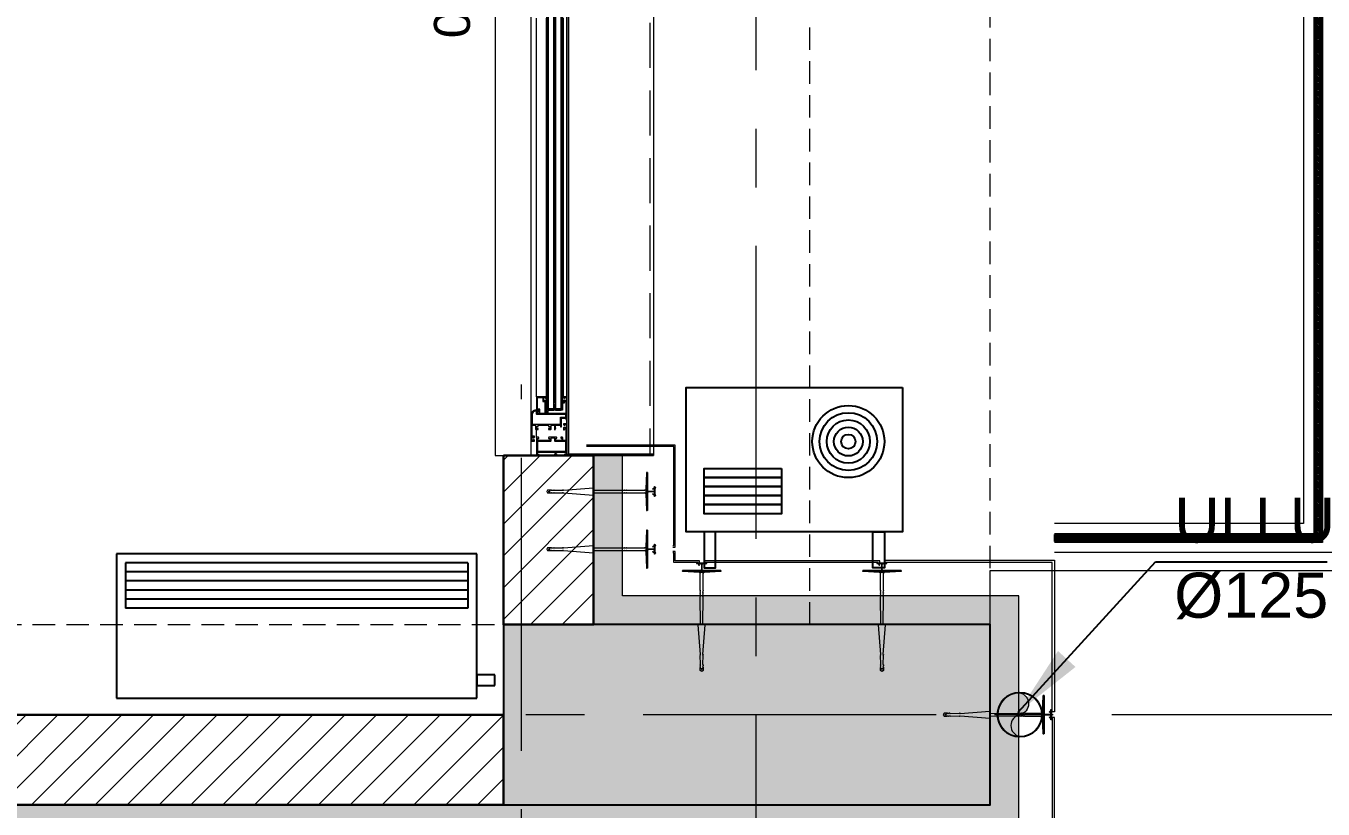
# Model space of a CAD drawing. Header units: centimetres. Extents: x 92587 to 105438, y -55119 to -48334.
# Drawn here: x 95311.6 to 95671.5, y -52038.5 to -51821.3 of the extents above; entities that cross this region are included whole.
import ezdxf

# ---------------------------------------------------------------- set-up
doc = ezdxf.new("R2010")
doc.units = ezdxf.units.CM
doc.header["$LTSCALE"] = 50
doc.header["$MEASUREMENT"] = 0
for name, pattern in [('AUSGEZOGEN', [0]), ('AXES', [2, 1.25, -0.25, 0.25, -0.25]), ('CACHE', [0.375, 0.25, -0.125]), ('CONTINU', [0]), ('CORNER', [20, 0, -20])]:
    doc.linetypes.add(name, pattern=pattern)
doc.layers.get('0').update_dxf_attribs({"color": 8})
for name, color, linetype, lineweight in [('ACITOP', 214, 'Continuous', 18), ('BETON CACHE', 4, 'CACHE', 5), ('CONSOLE ISOL.', 214, 'Continuous', 15), ('ISOLATION', 252, 'Continuous', 0), ('MACONNERIE COUPE', 7, 'Continuous', 30), ('MACONNERIE HACHURE', 253, 'Continuous', 13), ('WD_Corner', 154, 'Continuous', 5), ('WD_Dowel', 154, 'Continuous', 5), ('WD_Text_Legende', 154, 'AUSGEZOGEN', 5), ('WINDOWS', 21, 'Continuous', 5)]:
    doc.layers.add(name, color=color, linetype=linetype, lineweight=lineweight)
for name, color, linetype in [('AXES', 10, 'AXES'), ('BETON COUPE', 3, 'CONTINU'), ('BETON TRAME', 252, 'Continuous'), ('BORD', 5, 'Continuous'), ('klima', 195, 'Continuous'), ('TEXTE', 7, 'Continuous')]:
    doc.layers.add(name, color=color, linetype=linetype)
doc.layers.add('HYPALON', color=7, linetype='Continuous', true_color=0xffaa00)
doc.layers.add('WD_Assist1', color=6, linetype='CORNER', lineweight=0, plot=False)
doc.styles.add('GENERATED_STYLE_1', font='arial.ttf')
doc.styles.add('RS_TEXT_1.50', font='arial.ttf', dxfattribs={"height": 12.5})
doc.dimstyles.new('ISO-25', dxfattribs={"dimtxt": 2.5, "dimasz": 2.5, "dimexe": 1.25, "dimexo": 0.625, "dimtad": 1, "dimtxsty": 'Standard', "dimcen": 2.5, "dimadec": 0, "dimazin": 0, "dimtfac": 1, "dimtmove": 0, "dimatfit": 3, "dimfxl": 1, "dimarcsym": 0})

# ---------------------------------------------------------------- blocks, each defined once
blk = doc.blocks.new('A$C1cd8c289')
at = {"layer": 'AXES', "lineweight": 5, "ltscale": 1.3}
for p, q in [((805, 1580), (805, -1344.97)), ((740, -4150), (740, -1058.41)), ((3195, -1150), (-1985, -1150))]:
    blk.add_line(p, q, dxfattribs=at)
blk = doc.blocks.new('DRITARE POS 1')
at = {"layer": 'WINDOWS'}
h = blk.add_hatch(dxfattribs=at)
h.set_pattern_fill('ANSI31', color=140, scale=2.5, angle=450)
h.set_pattern_definition([(135, (-46708.9128, -43897.46996), (-0.2209708691, -0.2209708691), [])])
h.paths.add_polyline_path([(-8.71, -124.96), (-8.71, -12.58), (-8.31, -12.58), (-8.31, -124.96)])
h.paths.add_polyline_path([(-6.71, -124.96), (-6.71, -12.58), (-6.31, -12.58), (-6.31, -124.96)])
h.paths.add_polyline_path([(-4.71, -124.96), (-4.71, -12.58), (-4.31, -12.58), (-4.31, -124.96)])
at = {"layer": 'WINDOWS', "transparency": 33554559}
h = blk.add_hatch(dxfattribs=at)
h.set_pattern_fill('ANSI31', color=140, angle=450)
h.set_pattern_definition([(135, (-46708.90849, -43880.46996), (-0.08838834765, -0.08838834765), [])])
h.paths.add_polyline_path([(-6.71, -12.58), (-8.31, -12.58), (-8.31, -12.98), (-6.71, -12.98)])
h.paths.add_polyline_path([(-4.71, -12.58), (-6.31, -12.58), (-6.31, -12.98), (-4.71, -12.98)])
h.paths.add_polyline_path([(-6.71, -124.56), (-8.31, -124.56), (-8.31, -124.96), (-6.71, -124.96)])
h.paths.add_polyline_path([(-4.71, -124.56), (-6.31, -124.56), (-6.31, -124.96), (-4.71, -124.96)])
h = blk.add_hatch(dxfattribs=at)
h.set_pattern_fill('ANSI31', color=256, angle=450)
h.set_pattern_definition([(135, (-46708.71279, -43842.46996), (-0.08838834765, -0.08838834765), [])])
h.paths.add_polyline_path([(-1.74, -12.58), (-1.74, -12.64), (-2.09, -12.64, -0.414214), (-2.15, -12.58), (-2.15, -12.21, -0.247394), (-2.13, -12.16, 1.657435), (-2.37, -12.03), (-2.37, -12.77, 0.414214), (-2.28, -12.86), (-1.81, -12.86, -0.414214), (-1.72, -12.95), (-1.72, -16, -0.414214), (-1.81, -16.09), (-3.16, -16.09, -0.414214), (-3.22, -16.03), (-3.22, -15.03, 0.414214), (-3.31, -14.93), (-3.76, -14.93, -0.414214), (-3.82, -14.88), (-3.82, -11.74, 0.737396), (-3.99, -11.69), (-4.23, -12.04, 0.603122), (-4.15, -12.19), (-4.08, -12.19, -0.414214), (-4.02, -12.25), (-4.02, -14.93), (-4.06, -14.93, 0.414214), (-4.12, -14.99), (-4.12, -15.19, 0.250765), (-4.09, -15.24), (-3.92, -15.37, 0.599022), (-3.84, -15.33), (-3.84, -15.25, -0.414214), (-3.78, -15.19), (-3.52, -15.19, -0.414214), (-3.46, -15.25), (-3.46, -16, -0.414214), (-3.52, -16.05), (-3.78, -16.05, -0.414214), (-3.84, -16), (-3.84, -15.92, 0.599022), (-3.92, -15.88), (-4.09, -16.01, 0.250765), (-4.12, -16.05), (-4.12, -16.26, 0.414214), (-4.06, -16.31), (-1.55, -16.31, 0.414214), (-1.5, -16.26), (-1.5, -12.64), (-1.5, -12.58)])
at = {"layer": 'WINDOWS', "color": 165, "linetype": 'CACHE'}
blk.add_line((-32.9, -270), (-32.9, 0), dxfattribs=at)
at = {"layer": 'WINDOWS'}
for p, q in [((-1.5, -4.97), (-1.5, -7.22)), ((-9.9, -8.75), (-9.9, -10.08)), ((-0.01, -11.48), (0, -126.13)), ((-9.89, -16.28), (-9.89, -121.28)), ((-9, -16.26), (-9, -121.28)), ((-4.11, -121.28), (-4.12, -16.26)), ((-1.5, -16.26), (-1.49, -121.28))]:
    blk.add_line(p, q, dxfattribs=at)
at = {"layer": 'WINDOWS', "color": 165}
for points in [[(-9.9, 0), (-9.9, -270), (-33.9, -270), (-33.9, 0)], [(-9.9, 0), (-33.9, 0), (-33.9, -0.4), (-10.3, -0.4)], [(-10.3, -269.6), (-10.3, -0.4), (-9.9, 0), (-9.9, -270)], [(0, 0), (0, -270), (10, -270), (10, 0)]]:
    blk.add_lwpolyline(points, close=True, dxfattribs=at)
at = {"layer": 'WINDOWS'}
for points in [[(-7.08, -5), (-7.02, -5.06, 0.198912), (-6.98, -5.08), (-4.97, -5.08, 0.198912), (-4.93, -5.06), (-4.78, -4.91, 0.198912), (-4.76, -4.87), (-4.76, -4.8, 0.414214), (-4.82, -4.74), (-5.01, -4.74, -0.340481), (-5.14, -4.65), (-5.14, -4.24, -0.414214), (-5.04, -4.14), (-1.87, -4.14, -0.414214), (-1.78, -4.24), (-1.78, -4.65, -0.414214), (-1.87, -4.74), (-2.09, -4.74, 0.414214), (-2.15, -4.8), (-2.15, -4.87, 0.198912), (-2.13, -4.91), (-1.98, -5.06, 0.198912), (-1.94, -5.08), (-1.55, -5.08, 0.414214), (-1.5, -5.02), (-1.5, -0.06, 0.414214), (-1.55, 0), (-2.13, 0, 0.322823), (-2.19, -0.04), (-2.24, -0.21, 0.511918), (-2.19, -0.28), (-1.87, -0.28, -0.414214), (-1.78, -0.37), (-1.78, -0.84, -0.414214), (-1.87, -0.93), (-6.57, -0.93, -0.414214), (-6.67, -0.84), (-6.67, -0.37, -0.414214), (-6.57, -0.28), (-6.44, -0.28, 0.511918), (-6.39, -0.21), (-6.45, -0.04, 0.322823), (-6.5, 0), (-7.12, 0, 0.322823), (-7.17, -0.04), (-7.23, -0.21, 0.511918), (-7.17, -0.28), (-7.04, -0.28, -0.414214), (-6.95, -0.37), (-6.95, -0.84, -0.414214), (-7.04, -0.93), (-9.52, -0.93, -0.414214), (-9.62, -0.84), (-9.62, -0.37, -0.414214), (-9.52, -0.28), (-9.21, -0.28, 0.511918), (-9.15, -0.21), (-9.21, -0.04, 0.322823), (-9.26, 0), (-9.84, 0, 0.414214), (-9.9, -0.06), (-9.9, -8.75, 0.414214), (-9.84, -8.81), (-9.06, -8.81, 0.414214), (-9, -8.75), (-9, -8.51, 0.250765), (-9.03, -8.47), (-9.19, -8.35, 0.599022), (-9.28, -8.4), (-9.28, -8.51, -0.414214), (-9.34, -8.57), (-9.6, -8.57, -0.414214), (-9.65, -8.51), (-9.65, -7.73, -0.414214), (-9.6, -7.67), (-9.34, -7.67, -0.414214), (-9.28, -7.73), (-9.28, -7.8, 0.599022), (-9.19, -7.85), (-9.03, -7.74, 0.250765), (-9, -7.69), (-9, -7.16, 1), (-9.21, -7.16), (-9.21, -7.37, -0.414214), (-9.26, -7.43), (-9.56, -7.43, -0.414214), (-9.62, -7.37), (-9.62, -4.2, -0.414214), (-9.56, -4.14), (-8.83, -4.14, -0.414214), (-8.74, -4.24), (-8.74, -4.89, 0.414214), (-8.55, -5.08), (-8.3, -5.08, 0.198912), (-8.26, -5.06), (-8.2, -5, 0.198912), (-8.18, -4.96), (-8.18, -4.85, 0.414214), (-8.24, -4.8), (-8.4, -4.8, -0.414214), (-8.46, -4.74), (-8.46, -4.24, -0.414214), (-8.37, -4.14), (-6.91, -4.14, -0.414214), (-6.82, -4.24), (-6.82, -4.74, -0.414214), (-6.87, -4.8), (-7.04, -4.8, 0.414214), (-7.1, -4.85), (-7.1, -4.96, 0.198912)], [(0, -4.01, 0.414214), (-0.06, -3.96), (-0.84, -3.96, 0.414214), (-0.9, -4.01), (-0.9, -4.22, 0.250765), (-0.88, -4.27), (-0.71, -4.4, 0.599022), (-0.62, -4.35), (-0.62, -4.26, -0.414214), (-0.56, -4.2), (-0.3, -4.2, -0.414214), (-0.25, -4.26), (-0.25, -5.04, -0.414214), (-0.3, -5.1), (-0.56, -5.1, -0.414214), (-0.62, -5.04), (-0.62, -4.95, 0.599022), (-0.71, -4.9), (-0.88, -5.03, 0.250765), (-0.9, -5.08), (-0.9, -5.28, 0.414214), (-0.84, -5.34), (-0.34, -5.34, -0.414214), (-0.28, -5.39), (-0.28, -8.34, -0.414214), (-0.38, -8.44), (-1.12, -8.44, -0.414214), (-1.22, -8.34), (-1.22, -7.32, 0.414214), (-1.31, -7.22), (-1.87, -7.22, 0.414214), (-1.96, -7.32), (-1.96, -7.45, 0.414214), (-1.91, -7.5), (-1.55, -7.5, -0.414214), (-1.5, -7.56), (-1.5, -8.01, -0.414214), (-1.55, -8.06), (-1.91, -8.06, 0.414214), (-1.96, -8.12), (-1.96, -8.38, -0.414214), (-2.02, -8.44), (-4.71, -8.44, -0.414214), (-4.76, -8.38), (-4.76, -8.12, 0.414214), (-4.82, -8.06), (-5.17, -8.06, -0.414214), (-5.23, -8.01), (-5.23, -7.56, -0.414214), (-5.17, -7.5), (-4.82, -7.5, 0.414214), (-4.76, -7.45), (-4.76, -7.32, 0.414214), (-4.86, -7.22), (-5.42, -7.22, 0.414214), (-5.51, -7.32), (-5.51, -8.34, -0.414214), (-5.6, -8.44), (-6.39, -8.44, -0.414214), (-6.48, -8.34), (-6.48, -7.22, 0.809546), (-6.66, -7.19), (-6.85, -7.61, 0.543142), (-6.8, -7.69, -0.414214), (-6.74, -7.75), (-6.74, -8.34, -0.414214), (-6.84, -8.44), (-8.07, -8.44, -0.414214), (-8.12, -8.38), (-8.12, -8.03, 0.414214), (-8.18, -7.97), (-8.35, -7.97, 0.414214), (-8.4, -8.03), (-8.4, -10.25, -0.414214), (-8.5, -10.34), (-9.56, -10.34, -0.414214), (-9.62, -10.29), (-9.62, -10.08, 0.414214), (-9.67, -10.02), (-9.84, -10.02, 0.414214), (-9.9, -10.08), (-9.9, -16.26, 0.414214), (-9.84, -16.31), (-9.06, -16.31, 0.414214), (-9, -16.26), (-9, -16.05, 0.250765), (-9.03, -16.01), (-9.19, -15.88, 0.599022), (-9.28, -15.92), (-9.28, -16.02, -0.414214), (-9.34, -16.07), (-9.6, -16.07, -0.414214), (-9.65, -16.02), (-9.65, -15.23, -0.414214), (-9.6, -15.18), (-9.34, -15.18, -0.414214), (-9.28, -15.23), (-9.28, -15.33, 0.599022), (-9.19, -15.37), (-9.03, -15.24, 0.250765), (-9, -15.19), (-9, -14.62, 0.414214), (-9.06, -14.56), (-9.15, -14.56, 0.414214), (-9.21, -14.62), (-9.21, -14.88, -0.414214), (-9.26, -14.93), (-9.56, -14.93, -0.414214), (-9.62, -14.88), (-9.62, -11.7, -0.414214), (-9.56, -11.65), (-4.73, -11.65, -0.414214), (-4.68, -11.7), (-4.68, -12.53, 0.414214), (-4.62, -12.58), (-4.23, -12.58, 0.198912), (-4.19, -12.56), (-4.04, -12.41, 0.198912), (-4.02, -12.37), (-4.02, -12.3, 0.414214), (-4.08, -12.25), (-4.3, -12.25, -0.414214), (-4.4, -12.15), (-4.4, -11.74, -0.414214), (-4.3, -11.65), (-1.87, -11.65, -0.414214), (-1.78, -11.74), (-1.78, -12.15, -0.414214), (-1.87, -12.25), (-2.09, -12.25, 0.414214), (-2.15, -12.3), (-2.15, -12.37, 0.198912), (-2.13, -12.41), (-1.98, -12.56, 0.198912), (-1.94, -12.58), (-1.22, -12.58, 0.414214), (0, -11.37)], [(-1.5, -12.21, 0.414214), (-1.4, -12.3), (-1.18, -12.3), (-1.18, -12.3, 0.414214), (-0.28, -11.37), (-0.28, -8.77, 0.414214), (-0.34, -8.72), (-8.07, -8.72, 0.414214), (-8.12, -8.77), (-8.12, -10.53, -0.414214), (-8.22, -10.62), (-9.52, -10.62, 0.414214), (-9.62, -10.71), (-9.62, -11.27, 0.414214), (-9.52, -11.37), (-1.59, -11.37, -0.414214), (-1.5, -11.46)], [(-1.74, -12.64), (-2.09, -12.64, -0.414214), (-2.15, -12.58), (-2.15, -12.21, -0.247394), (-2.13, -12.16, 1.657435), (-2.37, -12.03), (-2.37, -12.77, 0.414214), (-2.28, -12.86), (-1.81, -12.86, -0.414214), (-1.72, -12.95), (-1.72, -16, -0.414214), (-1.81, -16.09), (-3.16, -16.09, -0.414214), (-3.22, -16.03), (-3.22, -15.03, 0.414214), (-3.31, -14.93), (-3.76, -14.93, -0.414214), (-3.82, -14.88), (-3.82, -11.74, 0.737396), (-3.99, -11.69), (-4.23, -12.04, 0.603122), (-4.15, -12.19), (-4.08, -12.19, -0.414214), (-4.02, -12.25), (-4.02, -14.93), (-4.06, -14.93, 0.414214), (-4.12, -14.99), (-4.12, -15.19, 0.250765), (-4.09, -15.24), (-3.92, -15.37, 0.599022), (-3.84, -15.33), (-3.84, -15.25, -0.414214), (-3.78, -15.19), (-3.52, -15.19, -0.414214), (-3.46, -15.25), (-3.46, -16, -0.414214), (-3.52, -16.05), (-3.78, -16.05, -0.414214), (-3.84, -16), (-3.84, -15.92, 0.599022), (-3.92, -15.88), (-4.09, -16.01, 0.250765), (-4.12, -16.05), (-4.12, -16.26, 0.414214), (-4.06, -16.31), (-1.55, -16.31, 0.414214), (-1.5, -16.26), (-1.5, -12.64), (-1.5, -12.58), (-1.74, -12.58)]]:
    blk.add_lwpolyline(points, format="xyb", close=True, dxfattribs=at)
for points in [[(-9.9, -270), (-9.9, 0), (0, 0), (0, -270)], [(-1.78, -1.27), (-1.83, -1.21), (-9.56, -1.21), (-9.62, -1.27), (-9.62, -3.81), (-9.56, -3.86), (-6.63, -3.86), (-6.54, -3.96), (-6.54, -4.7), (-6.44, -4.8), (-5.51, -4.8), (-5.42, -4.7), (-5.42, -3.96), (-5.32, -3.86), (-1.83, -3.86), (-1.78, -3.81)]]:
    blk.add_lwpolyline(points, close=True, dxfattribs=at)
at = {"layer": 'WINDOWS', "color": 140}
for points in [[(-8.71, -124.96), (-8.71, -12.58), (-8.31, -12.58), (-8.31, -124.96)], [(-6.71, -12.58), (-8.31, -12.58), (-8.31, -12.98), (-6.71, -12.98)], [(-6.71, -124.96), (-6.71, -12.58), (-6.31, -12.58), (-6.31, -124.96)], [(-4.71, -12.58), (-6.31, -12.58), (-6.31, -12.98), (-4.71, -12.98)], [(-4.71, -124.96), (-4.71, -12.58), (-4.31, -12.58), (-4.31, -124.96)]]:
    blk.add_lwpolyline(points, close=True, dxfattribs=at)
at = {"layer": 'WINDOWS', "color": 165, "insert": (27.15, -161.16), "char_height": 10, "attachment_point": 7, "rotation": 90, "style": 'GENERATED_STYLE_1'}
blk.add_mtext('\\A1;\\pxt0;P{\\H0.6x;neto}= 0', dxfattribs=at)
blk = doc.blocks.new('ankeri')
at = {"layer": 'WD_Assist1'}
for p, q in [((-2.32, 5.2), (-2.54, 0.59)), ((-2.22, 5.3), (-2.32, 5.2)), ((-2, 5.3), (-2.22, 5.3)), ((-2, -5.3), (-2, 5.3)), ((-29.75, 0.39), (-30, 0)), ((-30, 0), (-29.75, -0.39)), ((-2.76, 0.39), (-29.75, 0.39)), ((-2.54, 0.59), (-2.76, 0.39)), ((-29.75, -0.39), (-2.76, -0.39)), ((-2.76, -0.39), (-2.54, -0.59)), ((-2.54, -0.59), (-2.32, -5.2)), ((-2.32, -5.2), (-2.22, -5.3)), ((-2.22, -5.3), (-2, -5.3))]:
    blk.add_line(p, q, dxfattribs=at)
at = {"layer": 'WD_Corner', "lineweight": 5}
blk.add_lwpolyline([(-2, 0.1), (-1.85, 0.1, -1), (-1.75, 0.1), (-0.25, 0.1, 0.185242), (-0.1, 0.55), (-0.1, 0.72), (-0.15, 0.73), (-0.15, 0.74), (-0.1, 0.75), (-0.1, 0.85), (-0.3, 0.85), (-0.3, 0.8), (-0.32, 0.8), (-0.33, 0.85), (-0.38, 0.85), (-0.5, 0.73), (-0.47, 0.68), (-0.48, 0.68), (-0.53, 0.7), (-0.54, 0.69), (-0.51, 0.65), (-0.54, 0.62), (-0.61, 0.69), (-0.4, 0.9), (-0.1, 0.9), (-0.1, 1.4), (0, 1.4), (0.05, 1.2), (0, 1.2), (0.05, 1.1), (0, 1.1), (0.25, 1), (0, 1), (0, -1), (0.25, -1), (0, -1.1), (0.05, -1.1), (0, -1.2), (0.05, -1.2), (0, -1.4), (-0.1, -1.4), (-0.1, -0.9), (-0.4, -0.9), (-0.61, -0.69), (-0.54, -0.62), (-0.51, -0.65), (-0.54, -0.69), (-0.53, -0.7), (-0.48, -0.68), (-0.47, -0.68), (-0.5, -0.73), (-0.38, -0.85), (-0.33, -0.85), (-0.32, -0.8), (-0.3, -0.8), (-0.3, -0.85), (-0.1, -0.85), (-0.1, -0.75), (-0.15, -0.74), (-0.15, -0.73), (-0.1, -0.72), (-0.1, -0.55, 0.185242), (-0.25, -0.1), (-1.75, -0.1, -1), (-1.85, -0.1), (-2, -0.1)], format="xyb", close=True, dxfattribs=at)
at = {"layer": 'WD_Dowel'}
for p, q in [((-2.32, 5.2), (-2.54, 0.74)), ((-2, 5.3), (-2.22, 5.3)), ((-2.11, 5.3), (-2.11, -5.3)), ((-2, 5.3), (-2, -5.3)), ((-29.75, 0.39), (-30, 0)), ((-30, 0), (-29.75, -0.39)), ((-28.88, 0.39), (-29.75, 0.39)), ((-29.47, 0.05), (-29.25, 0.09)), ((-29.47, 0.05), (-29.47, -0.05)), ((-29.25, 0.29), (-29.04, 0.37)), ((-29.25, 0.29), (-29.25, -0.29)), ((-28.88, 0.39), (-29.04, 0.34)), ((-29.04, 0.34), (-29.04, 0.37)), ((-28.82, 0.39), (-28.88, 0.39)), ((-28.82, 0.39), (-28.82, 0.34)), ((-28.82, 0.34), (-28.66, 0.39)), ((-28.61, 0.39), (-28.66, 0.39)), ((-28.61, 0.39), (-28.66, 0.39)), ((-28.61, 0.39), (-28.61, 0.34)), ((-28.61, 0.34), (-28.44, 0.39)), ((-28.39, 0.39), (-28.44, 0.39)), ((-28.39, 0.39), (-28.39, 0.34)), ((-28.39, 0.34), (-28.23, 0.39)), ((-28.17, 0.39), (-28.23, 0.39)), ((-28.17, 0.39), (-28.17, 0.34)), ((-28.17, 0.34), (-28.01, 0.39)), ((-27.96, 0.39), (-28.01, 0.39)), ((-27.96, 0.39), (-27.96, 0.34)), ((-27.96, 0.34), (-25.61, 0.39)), ((-25.56, 0.39), (-25.61, 0.39)), ((-25.56, 0.39), (-25.56, 0.34)), ((-25.56, 0.34), (-25.4, 0.39)), ((-25.34, 0.39), (-25.4, 0.39)), ((-25.34, 0.34), (-17.05, 0.99)), ((-25.34, 0.39), (-25.34, 0.34)), ((-17, 0.99), (-17.05, 0.99)), ((-17, 0.99), (-17, 0.34)), ((-17, 0.34), (-9.36, 0.39)), ((-9.3, 0.39), (-9.36, 0.39)), ((-9.3, 0.39), (-9.3, 0.34)), ((-9.3, 0.34), (-9.14, 0.39)), ((-9.09, 0.39), (-9.14, 0.39)), ((-9.09, 0.39), (-9.09, 0.34)), ((-9.09, 0.34), (-8.93, 0.39)), ((-8.87, 0.39), (-8.93, 0.39)), ((-8.87, 0.39), (-8.87, 0.34)), ((-8.87, 0.34), (-8.71, 0.39)), ((-8.66, 0.39), (-8.71, 0.39)), ((-8.66, 0.39), (-8.66, 0.34)), ((-8.66, 0.34), (-8.5, 0.39)), ((-8.44, 0.39), (-8.5, 0.39)), ((-8.44, 0.39), (-8.44, 0.34)), ((-8.44, 0.34), (-8.28, 0.39)), ((-8.23, 0.39), (-8.28, 0.39)), ((-8.23, 0.39), (-8.23, 0.34)), ((-8.23, 0.34), (-8.06, 0.39)), ((-8.01, 0.39), (-8.06, 0.39)), ((-8.01, 0.39), (-8.01, 0.34)), ((-8.01, 0.34), (-7.85, 0.39)), ((-7.79, 0.39), (-7.85, 0.39)), ((-7.79, 0.39), (-7.79, 0.34)), ((-7.79, 0.34), (-7.63, 0.39)), ((-7.58, 0.39), (-7.63, 0.39)), ((-7.58, 0.39), (-7.58, 0.34)), ((-7.58, 0.34), (-7.42, 0.39)), ((-7.42, 0.39), (-2.76, 0.39)), ((-2.54, 0.74), (-2.54, -0.74)), ((-2.54, 0.74), (-2.11, 0.74)), ((-2.11, 0.1), (-2.54, 0.1)), ((-2.11, 2.94), (-2.32, 2.94)), ((-2.32, 2.94), (-2.32, 0.74)), ((-2.32, 0.1), (-2.32, 0.74)), ((-29.75, -0.39), (-28.88, -0.39)), ((-29.25, -0.1), (-29.47, -0.05)), ((-29.25, -0.29), (-29.04, -0.37)), ((-29.04, -0.37), (-29.04, -0.34)), ((-29.04, -0.34), (-28.88, -0.39)), ((-28.82, -0.39), (-28.88, -0.39)), ((-28.82, -0.39), (-28.82, -0.34)), ((-28.82, -0.34), (-28.66, -0.39)), ((-28.61, -0.39), (-28.66, -0.39)), ((-28.61, -0.39), (-28.61, -0.34)), ((-28.61, -0.34), (-28.44, -0.39)), ((-28.39, -0.39), (-28.44, -0.39)), ((-28.39, -0.39), (-28.39, -0.34)), ((-28.39, -0.34), (-28.23, -0.39)), ((-28.17, -0.39), (-28.23, -0.39)), ((-28.17, -0.39), (-28.17, -0.34)), ((-28.17, -0.34), (-28.01, -0.39)), ((-27.96, -0.39), (-28.01, -0.39)), ((-27.96, -0.39), (-27.96, -0.34)), ((-27.96, -0.34), (-25.61, -0.39)), ((-25.56, -0.39), (-25.61, -0.39)), ((-25.56, -0.39), (-25.56, -0.34)), ((-25.56, -0.34), (-25.4, -0.39)), ((-25.34, -0.39), (-25.4, -0.39)), ((-25.34, -0.39), (-25.34, -0.34)), ((-25.34, -0.34), (-17.05, -0.99)), ((-17, -0.99), (-17.05, -0.99)), ((-17, -0.99), (-17, -0.34)), ((-17, -0.34), (-9.36, -0.39)), ((-9.3, -0.39), (-9.36, -0.39)), ((-9.3, -0.39), (-9.3, -0.34)), ((-9.3, -0.34), (-9.14, -0.39)), ((-9.09, -0.39), (-9.14, -0.39)), ((-9.09, -0.39), (-9.09, -0.34)), ((-9.09, -0.34), (-8.93, -0.39)), ((-8.87, -0.39), (-8.93, -0.39)), ((-8.87, -0.39), (-8.87, -0.34)), ((-8.87, -0.34), (-8.71, -0.39)), ((-8.66, -0.39), (-8.71, -0.39)), ((-8.66, -0.39), (-8.66, -0.34)), ((-8.66, -0.34), (-8.5, -0.39)), ((-8.44, -0.39), (-8.5, -0.39)), ((-8.44, -0.39), (-8.44, -0.34)), ((-8.44, -0.34), (-8.28, -0.39)), ((-8.23, -0.39), (-8.28, -0.39)), ((-8.23, -0.39), (-8.23, -0.34)), ((-8.23, -0.34), (-8.06, -0.39)), ((-8.01, -0.39), (-8.06, -0.39)), ((-8.01, -0.39), (-8.01, -0.34)), ((-8.01, -0.34), (-7.85, -0.39)), ((-7.79, -0.39), (-7.85, -0.39)), ((-7.79, -0.39), (-7.79, -0.34)), ((-7.79, -0.34), (-7.63, -0.39)), ((-7.58, -0.39), (-7.63, -0.39)), ((-7.58, -0.39), (-7.58, -0.34)), ((-7.58, -0.34), (-7.42, -0.39)), ((-7.42, -0.39), (-2.76, -0.39)), ((-2.11, -0.1), (-2.54, -0.1)), ((-2.54, -0.74), (-2.11, -0.74)), ((-2.54, -0.74), (-2.32, -5.2)), ((-2.32, -0.74), (-2.32, -0.1)), ((-2.22, -2.94), (-2.32, -0.74)), ((-2.11, -2.94), (-2.22, -2.94)), ((-2, -5.3), (-2.22, -5.3))]:
    blk.add_line(p, q, dxfattribs=at)
for centre, major_axis, start_param, end_param in [((-2.22, 5.2), (0.108, 0), 1.570796, 3.141593), ((-2.76, 0.59), (0.216, 0), -1.570795, 0), ((-2.76, -0.59), (-0.216, 0), 3.141593, 4.712389), ((-2.22, -5.2), (0.108, 0), 3.141593, 4.712389)]:
    blk.add_ellipse(centre, major_axis=major_axis, ratio=0.909091, start_param=start_param, end_param=end_param, dxfattribs=at)
blk = doc.blocks.new('A$C2225a440')
at = {"layer": 'ACITOP', "ltscale": 0.5, "true_color": 0x2776bb, "transparency": 33554559}
h = blk.add_hatch(color=152, dxfattribs=at)
h.dxf.hatch_style = 1
h.paths.add_polyline_path([(0, 6.05, 0.414214), (-6.05, 0, 0.414214), (0, -6.05, -0.823148), (0, 0, 0.810651)])
at = {"layer": 'ACITOP', "ltscale": 0.5}
blk.add_lwpolyline([(0, 6.05, -0.810651), (0, 0, 0.823148), (0, -6.05)], format="xyb", dxfattribs=at)
for radius in [6.25, 6.05]:
    blk.add_circle((0, 0), radius, dxfattribs=at)

msp = doc.modelspace()

# ---------------------------------------------------------------- hatches: boundary and pattern name
at = {"layer": 'BETON TRAME', "transparency": 33554559}
h = msp.add_hatch(color=256, dxfattribs=at)
h.dxf.hatch_style = 1
h.paths.add_polyline_path([(94249.11, -51297.36), (94214.11, -51297.36), (94214.11, -50647.36), (94249.11, -50647.36), (94249.11, -50822.36), (94709.11, -50822.36), (94709.11, -50647.36), (94744.11, -50647.36), (94744.11, -51297.36), (94709.11, -51297.36), (94709.11, -50862.36), (94499.11, -50862.36), (94499.11, -51192.36), (94459.11, -51192.36), (94459.11, -50862.36), (94249.11, -50862.36)])
h.paths.add_polyline_path([(93379.11, -49972.36), (93379.11, -50022.36), (93514.11, -50022.36), (93514.11, -49972.36)])
h.paths.add_polyline_path([(94114.11, -49972.36), (94114.11, -50022.36), (94249.11, -50022.36), (94249.11, -49972.36)])
h.paths.add_polyline_path([(94709.11, -49972.36), (94709.11, -50022.36), (94844.11, -50022.36), (94844.11, -49972.36)])
h.paths.add_polyline_path([(95444.11, -49972.36), (95444.11, -50022.36), (95579.11, -50022.36), (95579.11, -49972.36)])
h.paths.add_polyline_path([(95444.11, -50647.36), (95444.11, -50697.36), (95579.11, -50697.36), (95579.11, -50647.36)])
h.paths.add_polyline_path([(93379.11, -50647.36), (93379.11, -50697.36), (93514.11, -50697.36), (93514.11, -50647.36)])
h.paths.add_polyline_path([(93379.11, -51247.36), (93379.11, -51297.36), (93514.11, -51297.36), (93514.11, -51247.36)])
h.paths.add_polyline_path([(95444.11, -51247.36), (95444.11, -51297.36), (95579.11, -51297.36), (95579.11, -51247.36)])
h.paths.add_polyline_path([(95444.11, -51987.36), (95444.11, -52037.36), (95579.11, -52037.36), (95579.11, -51987.36)])
h.paths.add_polyline_path([(93514.11, -52037.36), (93514.11, -51987.36), (93379.11, -51987.36), (93379.11, -52037.36)])
h.paths.add_polyline_path([(94209.11, -51987.36), (94209.11, -52037.36), (94319.11, -52037.36), (94319.11, -51987.36)])
h.paths.add_polyline_path([(94639.11, -51987.36), (94639.11, -52037.36), (94749.11, -52037.36), (94749.11, -51987.36)])
h.paths.add_polyline_path([(94614.11, -52037.36), (94639.11, -52037.36), (94639.11, -51532.36), (94614.11, -51532.36)])
h.paths.add_polyline_path([(94319.11, -52037.36), (94344.11, -52037.36), (94344.11, -51532.36), (94319.11, -51532.36)])
at = {"layer": 'ISOLATION', "transparency": 33554687}
h = msp.add_hatch(dxfattribs=at)
h.set_pattern_fill('INSUL', color=256, scale=10, angle=45)
h.set_pattern_definition([(45, (94479.1084, -53332.3623), (-2.6516504, 2.6516504), []), (45, (94478.2245, -53331.4784), (-2.6516504, 2.6516504), [1.25, -1.25]), (45, (94477.3406, -53330.5945), (-2.6516504, 2.6516504), [1.25, -1.25])])
h.paths.add_polyline_path([(95587.11, -52045.36), (95587.11, -51979.36), (95477.11, -51979.36), (95477.11, -51940.47), (95469.11, -51940.47), (95469.11, -51987.36), (95579.11, -51987.36), (95579.11, -52037.36), (94464.11, -52037.36), (94464.11, -52045.36)])
at = {"layer": 'MACONNERIE HACHURE'}
h = msp.add_hatch(dxfattribs=at)
h.set_pattern_fill('ANSI31', color=256, scale=50, style=0)
h.set_pattern_definition([(45, (0, 5835.283), (-4.41941738, 4.41941738), [])])
h.paths.add_polyline_path([(93729.11, -50527.36), (93729.11, -50358.36), (93801.11, -50358.36), (93801.11, -50337.36), (93779.11, -50337.36), (93779.11, -50332.36), (93959.11, -50332.36), (93959.11, -50344.36), (93909.11, -50344.36), (93909.11, -50517.36), (93887.11, -50517.36), (93887.11, -50505.36), (93897.11, -50505.36), (93897.11, -50344.36), (93806.11, -50344.36), (93806.11, -50363.36), (93749.11, -50363.36), (93749.11, -50505.36), (93805.11, -50505.36), (93805.11, -50517.36), (93741.11, -50517.36), (93741.11, -50527.36)])
h.paths.add_polyline_path([(94298.94, -51192.36), (94249.11, -51192.36), (94249.11, -51152.36), (94298.94, -51152.36)])
h.paths.add_polyline_path([(94459.11, -51192.36), (94419.11, -51192.36), (94419.11, -51152.36), (94459.11, -51152.36)])
h.paths.add_polyline_path([(94319.11, -51547.36), (94229.11, -51547.36), (94229.11, -51487.36), (94076.11, -51487.36), (94076.11, -51547.36), (94064.11, -51547.36), (94064.11, -51427.36), (94084.11, -51427.36), (94084.11, -51462.36), (94249.11, -51462.36), (94249.11, -51511.36), (94319.11, -51511.36), (94319.11, -51462.36), (94354.11, -51462.36), (94354.11, -51482.36), (94344.11, -51482.36), (94344.11, -51532.36), (94319.11, -51532.36), (94319.11, -51516.36), (94249.11, -51516.36), (94249.11, -51542.36), (94319.11, -51542.36)])
h.paths.add_polyline_path([(93749.11, -49932.36), (93849.11, -49932.36), (93849.11, -49907.36), (93749.11, -49907.36)])
h.paths.add_polyline_path([(93514.11, -51940.47), (93489.11, -51940.47), (93489.11, -51987.36), (93514.11, -51987.36)])
h.paths.add_polyline_path([(93514.11, -50042.36), (93489.11, -50042.36), (93489.11, -50022.36), (93514.11, -50022.36)])
h.paths.add_polyline_path([(94196.61, -51192.36), (94214.11, -51192.36), (94214.11, -51172.36), (94196.61, -51172.36)])
h.paths.add_polyline_path([(93874.11, -51305.36), (93864.11, -51305.36), (93864.11, -51317.36), (93904.11, -51317.36), (93904.11, -51305.36), (93894.11, -51305.36), (93894.11, -50987.36), (94064.11, -50987.36), (94064.11, -51305.36), (93986.1, -51305.36), (93986.1, -51317.36), (94064.11, -51317.36), (94064.11, -51327.36), (94084.11, -51327.36), (94084.11, -51192.36), (94096.61, -51192.36), (94096.61, -51172.36), (94084.11, -51172.36), (94084.11, -50957.36), (94063.11, -50957.36), (94063.11, -50627.36), (93965.1, -50627.36), (93965.1, -50639.36), (94043.11, -50639.36), (94043.11, -50957.36), (93873.11, -50957.36), (93873.11, -50639.36), (93883.11, -50639.36), (93883.11, -50627.36), (93843.11, -50627.36), (93843.11, -50639.36), (93853.11, -50639.36), (93853.11, -50957.36), (93514.11, -50957.36), (93514.11, -50912.36), (93489.11, -50912.36), (93489.11, -50962.36), (93379.11, -50962.36), (93379.11, -50982.36), (93489.11, -50982.36), (93489.11, -51032.36), (93514.11, -51032.36), (93514.11, -50987.36), (93874.11, -50987.36)])
h.paths.add_polyline_path([(93706.11, -50332.36), (93706.11, -50352.36), (93404.11, -50352.36), (93404.11, -50417.36), (93379.11, -50417.36), (93379.11, -50327.36), (93489.11, -50327.36), (93489.11, -50312.36), (93514.11, -50312.36), (93514.11, -50332.36)])
h.paths.add_polyline_path([(94149.11, -50235.36), (94174.11, -50235.36), (94174.11, -50513.36), (94226.11, -50513.36), (94226.11, -50535.36), (94214.11, -50535.36), (94214.11, -50525.36), (94089.11, -50525.36), (94089.11, -50513.36), (94149.11, -50513.36)])
h.paths.add_polyline_path([(94174.11, -50162.36), (94174.11, -50142.36), (94224.11, -50142.36), (94224.11, -50022.36), (94249.11, -50022.36), (94249.11, -50137.36), (94266.61, -50137.36), (94266.61, -50162.36)])
h.paths.add_polyline_path([(93514.11, -49972.36), (93514.11, -49932.36), (93569.11, -49932.36), (93569.11, -49907.36), (93489.11, -49907.36), (93489.11, -49972.36)])
h.paths.add_polyline_path([(94089.11, -49932.36), (94029.11, -49932.36), (94029.11, -49907.36), (94114.11, -49907.36), (94114.11, -49972.36), (94114.11, -49972.36), (94114.11, -50022.36), (94089.11, -50022.36)])
h.paths.add_polyline_path([(93514.11, -51612.36), (93514.11, -51670.47), (93489.11, -51670.47), (93489.11, -51617.36), (93379.11, -51617.36), (93379.11, -51527.36), (93404.11, -51527.36), (93404.11, -51592.36), (93737.11, -51592.36), (93737.11, -51419.36), (93749.11, -51419.36), (93749.11, -51427.36), (93805.11, -51427.36), (93805.11, -51439.36), (93749.11, -51439.36), (93749.11, -51587.36), (93897.11, -51587.36), (93897.11, -51439.36), (93887.11, -51439.36), (93887.11, -51427.36), (93909.11, -51427.36), (93909.11, -51600.36), (93958.97, -51600.36), (93958.97, -51612.36)])
h.paths.add_polyline_path([(93749.11, -51285.36), (93749.11, -51305.36), (93772.11, -51305.36), (93772.11, -51317.36), (93749.11, -51317.36), (93749.11, -51327.36), (93737.11, -51327.36), (93737.11, -51297.36), (93514.11, -51297.36), (93514.11, -51285.36)], flags=17)
h.paths.add_polyline_path([(93729.11, -50647.36), (93514.11, -50647.36), (93514.11, -50659.36), (93741.11, -50659.36), (93741.11, -50639.36), (93751.11, -50639.36), (93751.11, -50627.36), (93741.11, -50627.36), (93741.11, -50619.36), (93729.11, -50619.36)])
h.paths.add_polyline_path([(94314.11, -50647.36), (94314.11, -50635.36), (94226.11, -50635.36), (94226.11, -50627.36), (94214.11, -50627.36), (94214.11, -50647.36)])
h.paths.add_polyline_path([(93404.11, -51297.36), (93379.11, -51297.36), (93379.11, -51347.36), (93404.11, -51347.36)])
h.paths.add_polyline_path([(93404.11, -50647.36), (93379.11, -50647.36), (93379.11, -50597.36), (93404.11, -50597.36)])
h.paths.add_polyline_path([(93514.11, -51247.36), (93489.11, -51247.36), (93489.11, -51192.47), (93514.11, -51192.47)], flags=17)
h.paths.add_polyline_path([(93514.11, -50697.36), (93489.11, -50697.36), (93489.11, -50752.25), (93514.11, -50752.25)], flags=17)
h.paths.add_polyline_path([(94659.28, -51192.36), (94709.11, -51192.36), (94709.11, -51152.36), (94659.28, -51152.36)])
h.paths.add_polyline_path([(94499.11, -51192.36), (94539.11, -51192.36), (94539.11, -51152.36), (94499.11, -51152.36)])
h.paths.add_polyline_path([(94344.11, -52012.36), (94364.11, -52012.36), (94364.11, -52037.36), (94344.11, -52037.36)])
h.paths.add_polyline_path([(94029.11, -52012.36), (94029.11, -52037.36), (94209.11, -52037.36), (94209.11, -52012.36)])
h.paths.add_polyline_path([(94639.11, -51547.36), (94729.11, -51547.36), (94729.11, -51487.36), (94882.11, -51487.36), (94882.11, -51547.36), (94894.11, -51547.36), (94894.11, -51427.36), (94874.11, -51427.36), (94874.11, -51462.36), (94709.11, -51462.36), (94709.11, -51511.36), (94639.11, -51511.36), (94639.11, -51462.36), (94454.11, -51462.36), (94454.11, -51482.36), (94614.11, -51482.36), (94614.11, -51532.36), (94639.11, -51532.36), (94639.11, -51516.36), (94709.11, -51516.36), (94709.11, -51542.36), (94639.11, -51542.36)])
h.paths.add_polyline_path([(95209.11, -49932.36), (95109.11, -49932.36), (95109.11, -49907.36), (95209.11, -49907.36)])
h.paths.add_polyline_path([(95444.11, -51940.47), (95469.11, -51940.47), (95469.11, -51987.36), (95444.11, -51987.36)])
h.paths.add_polyline_path([(95444.11, -50042.36), (95469.11, -50042.36), (95469.11, -50022.36), (95444.11, -50022.36)])
h.paths.add_polyline_path([(94761.61, -51192.36), (94744.11, -51192.36), (94744.11, -51172.36), (94761.61, -51172.36)])
h.paths.add_polyline_path([(94464.11, -50162.36), (94446.61, -50162.36), (94446.61, -50137.36), (94464.11, -50137.36), (94464.11, -49972.36), (94494.11, -49972.36), (94494.11, -50137.36), (94511.72, -50137.36), (94511.72, -50162.36), (94494.11, -50162.36), (94494.11, -50635.36), (94562.11, -50635.36), (94562.11, -50647.36), (94494.11, -50647.36), (94494.11, -50822.36), (94464.11, -50822.36), (94464.11, -50647.36), (94396.11, -50647.36), (94396.11, -50635.36), (94464.11, -50635.36)])
h.paths.add_polyline_path([(95084.11, -51305.36), (95094.11, -51305.36), (95094.11, -51317.36), (95054.11, -51317.36), (95054.11, -51305.36), (95064.11, -51305.36), (95064.11, -50987.36), (94894.11, -50987.36), (94894.11, -51305.36), (94972.12, -51305.36), (94972.12, -51317.36), (94894.11, -51317.36), (94894.11, -51327.36), (94874.11, -51327.36), (94874.11, -51192.36), (94861.61, -51192.36), (94861.61, -51172.36), (94874.11, -51172.36), (94874.11, -50957.36), (94895.11, -50957.36), (94895.11, -50627.36), (94993.12, -50627.36), (94993.12, -50639.36), (94915.11, -50639.36), (94915.11, -50957.36), (95085.11, -50957.36), (95085.11, -50639.36), (95075.11, -50639.36), (95075.11, -50627.36), (95115.11, -50627.36), (95115.11, -50639.36), (95105.11, -50639.36), (95105.11, -50957.36), (95444.11, -50957.36), (95444.11, -50912.36), (95469.11, -50912.36), (95469.11, -50962.36), (95579.11, -50962.36), (95579.11, -50982.36), (95469.11, -50982.36), (95469.11, -51032.36), (95444.11, -51032.36), (95444.11, -50987.36), (95084.11, -50987.36)])
h.paths.add_polyline_path([(95229.11, -50358.36), (95157.11, -50358.36), (95157.11, -50337.36), (95179.11, -50337.36), (95179.11, -50332.36), (94999.11, -50332.36), (94999.11, -50344.36), (95049.11, -50344.36), (95049.11, -50517.36), (95071.11, -50517.36), (95071.11, -50505.36), (95061.11, -50505.36), (95061.11, -50344.36), (95152.11, -50344.36), (95152.11, -50363.36), (95209.11, -50363.36), (95209.11, -50505.36), (95153.11, -50505.36), (95153.11, -50517.36), (95217.11, -50517.36), (95217.11, -50527.36), (95229.11, -50527.36)])
h.paths.add_polyline_path([(95252.11, -50332.36), (95252.11, -50352.36), (95554.11, -50352.36), (95554.11, -50417.36), (95579.11, -50417.36), (95579.11, -50327.36), (95469.11, -50327.36), (95469.11, -50312.36), (95444.11, -50312.36), (95444.11, -50332.36)])
h.paths.add_polyline_path([(94809.11, -50235.36), (94784.11, -50235.36), (94784.11, -50513.36), (94732.11, -50513.36), (94732.11, -50535.36), (94744.11, -50535.36), (94744.11, -50525.36), (94869.11, -50525.36), (94869.11, -50513.36), (94809.11, -50513.36)])
h.paths.add_polyline_path([(94784.11, -50162.36), (94784.11, -50142.36), (94734.11, -50142.36), (94734.11, -50022.36), (94709.11, -50022.36), (94709.11, -50137.36), (94691.61, -50137.36), (94691.61, -50162.36)])
h.paths.add_polyline_path([(95444.11, -49972.36), (95444.11, -49932.36), (95389.11, -49932.36), (95389.11, -49907.36), (95469.11, -49907.36), (95469.11, -49972.36)])
h.paths.add_polyline_path([(94869.11, -49932.36), (94929.11, -49932.36), (94929.11, -49907.36), (94844.11, -49907.36), (94844.11, -49972.36), (94844.11, -49972.36), (94844.11, -50022.36), (94869.11, -50022.36)])
h.paths.add_polyline_path([(93514.11, -52012.36), (93569.11, -52012.36), (93569.11, -52037.36), (93514.11, -52037.36)])
h.paths.add_polyline_path([(93749.11, -52012.36), (93749.11, -52037.36), (93849.11, -52037.36), (93849.11, -52012.36)])
h.paths.add_polyline_path([(94464.11, -52012.36), (94614.11, -52012.36), (94614.11, -52037.36), (94464.11, -52037.36)])
h.paths.add_polyline_path([(94749.11, -52012.36), (95444.11, -52012.36), (95444.11, -52037.36), (94749.11, -52037.36)])
h.paths.add_polyline_path([(95444.11, -51612.36), (95444.11, -51670.47), (95469.11, -51670.47), (95469.11, -51617.36), (95579.11, -51617.36), (95579.11, -51527.36), (95554.11, -51527.36), (95554.11, -51592.36), (95221.11, -51592.36), (95221.11, -51419.36), (95209.11, -51419.36), (95209.11, -51427.36), (95153.11, -51427.36), (95153.11, -51439.36), (95209.11, -51439.36), (95209.11, -51587.36), (95061.11, -51587.36), (95061.11, -51439.36), (95071.11, -51439.36), (95071.11, -51427.36), (95049.11, -51427.36), (95049.11, -51600.36), (94999.24, -51600.36), (94999.24, -51612.36)])
h.paths.add_polyline_path([(95209.11, -51285.36), (95209.11, -51305.36), (95186.11, -51305.36), (95186.11, -51317.36), (95209.11, -51317.36), (95209.11, -51327.36), (95221.11, -51327.36), (95221.11, -51297.36), (95444.11, -51297.36), (95444.11, -51285.36)], flags=17)
h.paths.add_polyline_path([(95229.11, -50647.36), (95444.11, -50647.36), (95444.11, -50659.36), (95217.11, -50659.36), (95217.11, -50639.36), (95207.11, -50639.36), (95207.11, -50627.36), (95217.11, -50627.36), (95217.11, -50619.36), (95229.11, -50619.36)])
h.paths.add_polyline_path([(94644.11, -50647.36), (94644.11, -50635.36), (94732.11, -50635.36), (94732.11, -50627.36), (94744.11, -50627.36), (94744.11, -50647.36)])
h.paths.add_polyline_path([(95554.11, -51297.36), (95579.11, -51297.36), (95579.11, -51347.36), (95554.11, -51347.36)])
h.paths.add_polyline_path([(95554.11, -50647.36), (95579.11, -50647.36), (95579.11, -50597.36), (95554.11, -50597.36)])
h.paths.add_polyline_path([(95444.11, -51247.36), (95469.11, -51247.36), (95469.11, -51192.47), (95444.11, -51192.47)], flags=17)
h.paths.add_polyline_path([(95444.11, -50697.36), (95469.11, -50697.36), (95469.11, -50752.25), (95444.11, -50752.25)], flags=17)
at = {"layer": 'WINDOWS'}
h = msp.add_hatch(dxfattribs=at)
h.set_pattern_fill('ANSI31', color=140, scale=2.5, angle=450)
h.set_pattern_definition([(135, (94479.10836, -53332.3623), (-0.22097087, -0.22097087), [])])
h.paths.add_polyline_path([(95596.96, -51964.36), (95596.96, -51962.36), (95669.11, -51962.36), (95669.11, -51642.36), (95579.11, -51642.36), (95579.11, -51640.36), (95671.11, -51640.36), (95671.11, -51964.36)])

# ---------------------------------------------------------------- linework, layer by layer
at = {"layer": 'BETON CACHE', "lineweight": 5, "ltscale": 0.5}
for points in [[(95579.11, -49972.36), (93379.11, -49972.36), (93379.11, -52037.36), (95579.11, -52037.36)], [(95529.11, -50022.36), (93429.11, -50022.36), (93429.11, -51987.36), (95529.11, -51987.36)]]:
    msp.add_lwpolyline(points, close=True, dxfattribs=at)
at = {"layer": 'BETON COUPE'}
msp.add_lwpolyline([(95444.11, -51987.36), (95444.11, -52037.36), (95579.11, -52037.36), (95579.11, -51987.36)], close=True, dxfattribs=at)
at = {"layer": 'BORD', "lineweight": 5, "ltscale": 0.5}
msp.add_lwpolyline([(93379.11, -50312.36), (93379.11, -51632.36), (93279.11, -51632.36), (93279.11, -51972.36), (93379.11, -51972.36), (93379.11, -52037.36), (95579.11, -52037.36), (95579.11, -51972.36), (95679.11, -51972.36), (95679.11, -51632.36), (95579.11, -51632.36), (95579.11, -50312.36)], dxfattribs=at)
at = {"layer": 'CONSOLE ISOL.'}
msp.add_lwpolyline([(94884.11, -51192.36), (94874.11, -51192.36), (94874.11, -51462.36), (94709.11, -51462.36), (94709.11, -51542.36), (94626.61, -51542.36), (94626.61, -52037.36), (95579.11, -52037.36), (95579.11, -51972.36), (95679.11, -51972.36), (95679.11, -51632.36), (95579.11, -51632.36), (95579.11, -50972.36), (94884.11, -50972.36)], close=True, dxfattribs=at)
at = {"layer": 'HYPALON', "lineweight": 5, "ltscale": 0.5}
for points in [[(95579.11, -51637.36), (95674.11, -51637.36), (95674.11, -51967.36), (95596.96, -51967.36)], [(95579.11, -51640.16), (95671.31, -51640.16), (95671.31, -51964.56), (95596.96, -51964.56)], [(95579.11, -51642.56), (95668.91, -51642.56), (95668.91, -51962.16), (95596.96, -51962.16)], [(95579.11, -51645.36), (95666.11, -51645.36), (95666.11, -51959.36), (95596.96, -51959.36)]]:
    msp.add_lwpolyline(points, dxfattribs=at)
at = {"layer": 'ISOLATION', "lineweight": 5, "ltscale": 0.5}
msp.add_lwpolyline([(95587.11, -52045.36), (95587.11, -51979.36), (95477.11, -51979.36), (95477.11, -51940.47), (95469.11, -51940.47), (95469.11, -51987.36), (95579.11, -51987.36), (95579.11, -52037.36), (94464.11, -52037.36), (94464.11, -52045.36)], close=True, dxfattribs=at)
at = {"layer": 'klima', "linetype": 'Continuous', "lineweight": 25}
for p, q in [((95436.71, -51967.78), (95336.71, -51967.78)), ((95336.71, -51967.78), (95336.71, -52007.78)), ((95434.21, -51970.28), (95339.21, -51970.28)), ((95339.21, -51970.28), (95339.21, -51982.78)), ((95434.21, -51970.28), (95434.21, -51982.78)), ((95436.71, -52007.78), (95436.71, -51967.78)), ((95434.21, -51972.78), (95339.21, -51972.78)), ((95434.21, -51975.28), (95339.21, -51975.28)), ((95434.21, -51977.78), (95339.21, -51977.78)), ((95434.21, -51980.28), (95339.21, -51980.28)), ((95434.21, -51982.78), (95339.21, -51982.78)), ((95436.71, -52001.28), (95436.71, -52004.28)), ((95441.71, -52001.28), (95436.71, -52001.28)), ((95436.71, -52001.28), (95436.71, -52004.28)), ((95441.71, -52001.28), (95436.71, -52001.28)), ((95441.71, -52004.28), (95441.71, -52001.28)), ((95441.71, -52004.28), (95441.71, -52001.28)), ((95436.71, -52004.28), (95441.71, -52004.28)), ((95436.71, -52004.28), (95441.71, -52004.28)), ((95336.71, -52007.78), (95436.71, -52007.78))]:
    msp.add_line(p, q, dxfattribs=at)
for points in [[(95554.79, -51921.61), (95554.79, -51961.61), (95494.79, -51961.61), (95494.79, -51921.61)], [(95521.29, -51944.11), (95521.29, -51946.61), (95499.79, -51946.61), (95499.79, -51944.11)], [(95521.29, -51946.61), (95521.29, -51949.11), (95499.79, -51949.11), (95499.79, -51946.61)], [(95521.29, -51949.11), (95521.29, -51951.61), (95499.79, -51951.61), (95499.79, -51949.11)], [(95521.29, -51951.61), (95521.29, -51954.11), (95499.79, -51954.11), (95499.79, -51951.61)], [(95521.29, -51954.11), (95521.29, -51956.61), (95499.79, -51956.61), (95499.79, -51954.11)], [(95499.79, -51961.61), (95499.79, -51971.61), (95502.96, -51971.61), (95502.96, -51961.61)], [(95549.79, -51961.61), (95549.79, -51971.61), (95546.62, -51971.61), (95546.62, -51961.61)]]:
    msp.add_lwpolyline(points, close=True, dxfattribs=at)
for radius in [10, 8, 6, 4, 2]:
    msp.add_circle((95539.79, -51936.61), radius, dxfattribs=at)
at = {"layer": 'MACONNERIE COUPE'}
for points in [[(95444.11, -51940.47), (95469.11, -51940.47), (95469.11, -51987.36), (95444.11, -51987.36)], [(94749.11, -52012.36), (95444.11, -52012.36), (95444.11, -52037.36), (94749.11, -52037.36)]]:
    msp.add_lwpolyline(points, close=True, dxfattribs=at)
at = {"layer": 'WD_Corner', "lineweight": 5, "ltscale": 0.5}
for points in [[(95491.11, -51965.87), (95491.76, -51965.87), (95491.76, -51937.57), (95467.11, -51937.57)], [(95491.11, -51965.47), (95491.36, -51965.47), (95491.36, -51937.97), (95467.11, -51937.97)], [(95498.51, -51970.36), (95498.51, -51969.71), (95491.76, -51969.71), (95491.76, -51967.07), (95491.11, -51967.07)], [(95498.11, -51970.36), (95498.11, -51970.11), (95491.36, -51970.11), (95491.36, -51967.47), (95491.11, -51967.47)], [(95548.51, -51970.36), (95548.51, -51969.71), (95499.71, -51969.71), (95499.71, -51970.36)], [(95548.11, -51970.36), (95548.11, -51970.11), (95500.11, -51970.11), (95500.11, -51970.36)]]:
    msp.add_lwpolyline(points, dxfattribs=at)
for points in [[(95596.11, -52011.36), (95596.36, -52011.36), (95596.36, -51970.11), (95550.11, -51970.11), (95550.11, -51970.36), (95549.91, -51970.36), (95549.91, -51969.51), (95596.96, -51969.51), (95596.96, -52011.56), (95596.11, -52011.56)], [(95596.11, -52013.36), (95596.36, -52013.36), (95596.36, -52046.61), (95550.11, -52046.61), (95550.11, -52046.36), (95549.91, -52046.36), (95549.91, -52047.21), (95596.96, -52047.21), (95596.96, -52013.16), (95596.11, -52013.16)]]:
    msp.add_lwpolyline(points, close=True, dxfattribs=at)
at = {"layer": 'WINDOWS', "color": 140}
msp.add_lwpolyline([(95596.96, -51964.36), (95596.96, -51962.36), (95669.11, -51962.36), (95669.11, -51642.36), (95579.11, -51642.36), (95579.11, -51640.36), (95671.11, -51640.36), (95671.11, -51964.36)], close=True, dxfattribs=at)

# ---------------------------------------------------------------- block references
at = {"lineweight": 5, "rotation": 180}
msp.add_blockref('DRITARE POS 1', (95451.81, -51940.47), dxfattribs=at)
at = {"layer": 'ACITOP', "ltscale": 0.5}
msp.add_blockref('A$C2225a440', (95587.36, -52012.36), dxfattribs=at)
at = {"layer": 'MACONNERIE COUPE', "lineweight": 5, "ltscale": 0.5}
msp.add_blockref('A$C1cd8c289', (94709.11, -50862.36), dxfattribs=at)
at = {"layer": 'WD_Text_Legende'}
for p in [(95486.11, -51950.47), (95486.11, -51966.47), (95596.11, -52012.36)]:
    msp.add_blockref('ankeri', p, dxfattribs=at)
at = {"layer": 'WD_Text_Legende', "xscale": -1, "rotation": 270}
for p in [(95499.11, -51970.36), (95549.11, -51970.36)]:
    msp.add_blockref('ankeri', p, dxfattribs=at)

# ---------------------------------------------------------------- texts
at = {"layer": 'TEXTE', "insert": (95630.21, -51952.13), "char_height": 12.5, "width": 4.547473508864641e-13, "attachment_point": 1, "style": 'RS_TEXT_1.50'}
msp.add_mtext('ULLUK\\P%%C125', dxfattribs=at)

# ---------------------------------------------------------------- leaders
at = {"layer": 'TEXTE', "color": 1, "linetype": 'ByBlock', "lineweight": 13}
msp.add_leader([(95586.91, -52011.7), (95624.96, -51969.93), (95672.67, -51969.93)], dimstyle='ISO-25', override={"dimasz": 20, "dimtad": 0}, dxfattribs=at)

doc.saveas('drawing.dxf')
